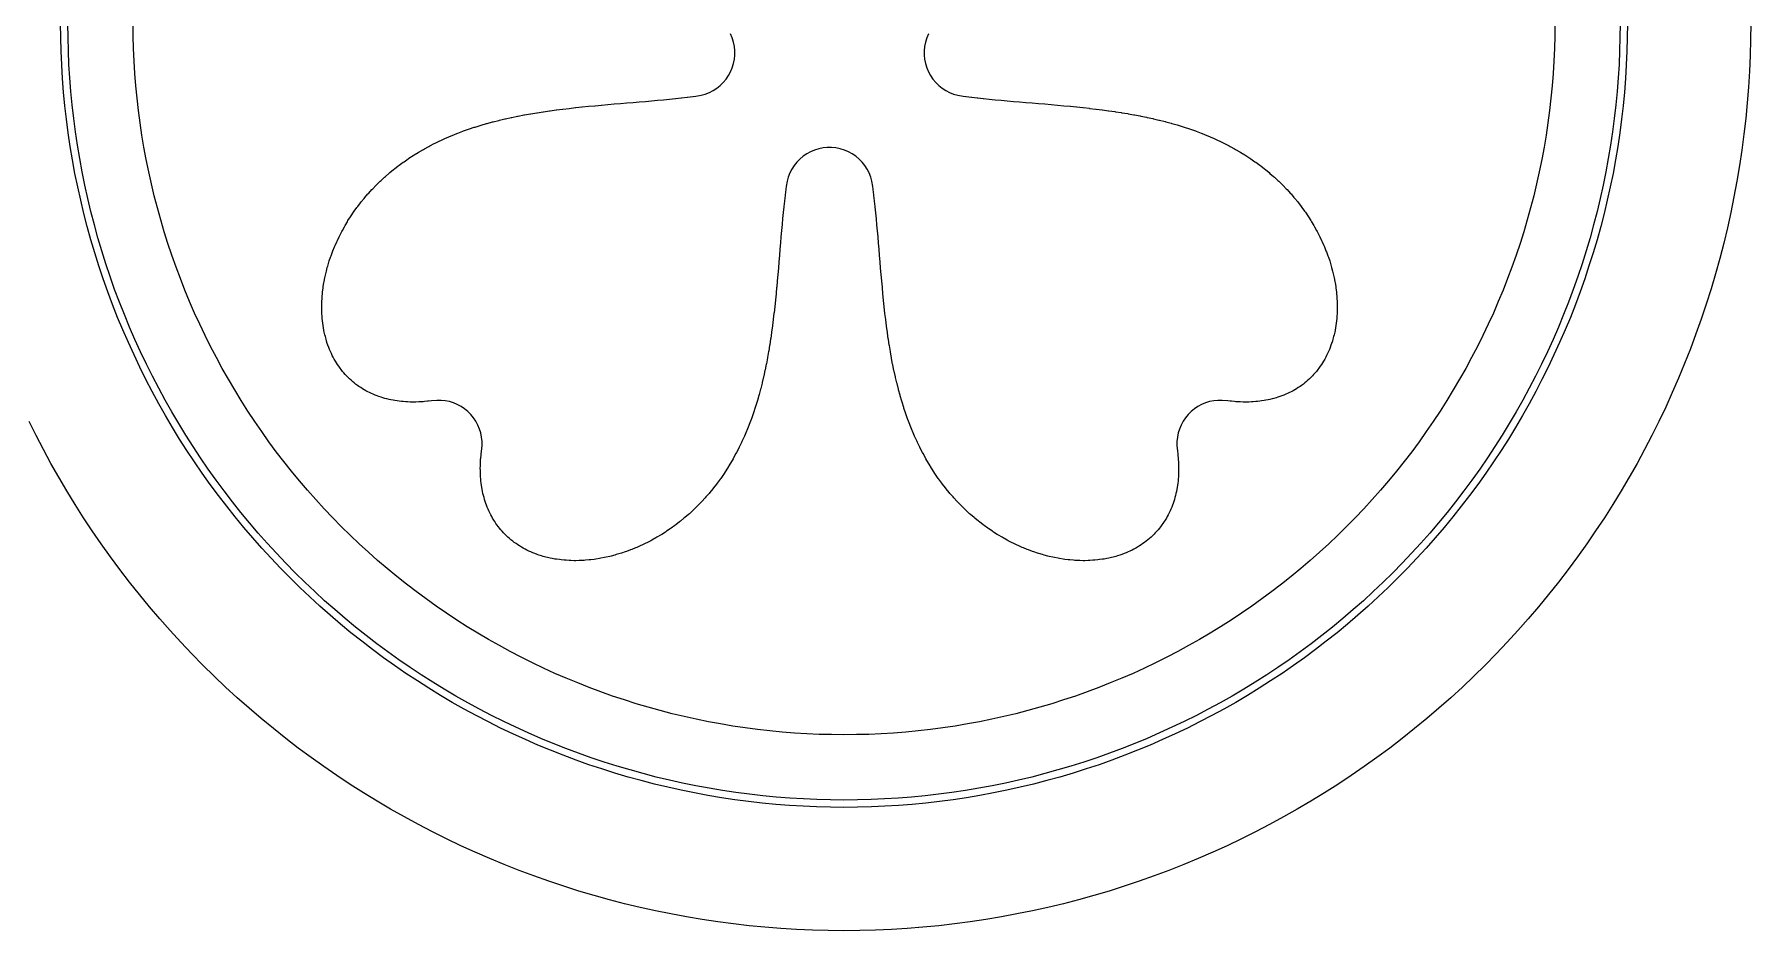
# Model space of a CAD drawing. Header units: metres. Extents: x 10 to 1210, y 10 to 2773.
# Drawn here: x 915.4 to 1152, y 496 to 619.6 of the extents above; entities that cross this region are included whole.
import ezdxf

# ---------------------------------------------------------------- set-up
doc = ezdxf.new("R2010")
doc.units = ezdxf.units.M
for name, color, linetype in [('ACIKLIK', 5, 'Continuous'), ('CAM_SABLON', 4, 'Continuous'), ('DIS_KENAR_V91_Z3', 1, 'Continuous'), ('LAMBA_T4_Z4', 3, 'Continuous')]:
    doc.layers.add(name, color=color, linetype=linetype)

msp = doc.modelspace()

# ---------------------------------------------------------------- linework, layer by layer
at = {"layer": 'ACIKLIK'}
msp.add_lwpolyline([(1125, 621), (1124.98, 619.29), (1124.94, 617.58), (1124.86, 615.87), (1124.76, 614.16), (1124.63, 612.46), (1124.46, 610.76), (1124.27, 609.06), (1124.05, 607.36), (1123.79, 605.67), (1123.51, 603.98), (1123.2, 602.3), (1122.86, 600.62), (1122.49, 598.96), (1122.09, 597.29), (1121.66, 595.64), (1121.2, 593.99), (1120.72, 592.35), (1120.2, 590.72), (1119.66, 589.09), (1119.09, 587.48), (1118.49, 585.88), (1117.86, 584.29), (1117.21, 582.71), (1116.53, 581.14), (1115.82, 579.58), (1115.08, 578.04), (1114.32, 576.51), (1113.53, 574.99), (1112.71, 573.49), (1111.87, 572), (1111, 570.53), (1110.11, 569.07), (1109.19, 567.63), (1108.24, 566.2), (1107.28, 564.79), (1106.28, 563.4), (1105.27, 562.02), (1104.22, 560.67), (1103.16, 559.33), (1102.07, 558.01), (1100.96, 556.71), (1099.83, 555.43), (1098.67, 554.16), (1097.49, 552.92), (1096.3, 551.7), (1095.08, 550.51), (1093.84, 549.33), (1092.57, 548.17), (1091.29, 547.04), (1089.99, 545.93), (1088.67, 544.84), (1087.33, 543.78), (1085.98, 542.73), (1084.6, 541.72), (1083.21, 540.72), (1081.8, 539.76), (1080.37, 538.81), (1078.93, 537.89), (1077.47, 537), (1076, 536.13), (1074.51, 535.29), (1073.01, 534.47), (1071.49, 533.68), (1069.96, 532.92), (1068.42, 532.18), (1066.86, 531.47), (1065.29, 530.79), (1063.71, 530.14), (1062.12, 529.51), (1060.52, 528.91), (1058.91, 528.34), (1057.28, 527.8), (1055.65, 527.28), (1054.01, 526.8), (1052.36, 526.34), (1050.71, 525.91), (1049.04, 525.51), (1047.38, 525.14), (1045.7, 524.8), (1044.02, 524.49), (1042.33, 524.21), (1040.64, 523.95), (1038.94, 523.73), (1037.24, 523.54), (1035.54, 523.37), (1033.84, 523.24), (1032.13, 523.14), (1030.42, 523.06), (1028.71, 523.02), (1027, 523), (1025.29, 523.02), (1023.58, 523.06), (1021.87, 523.14), (1020.16, 523.24), (1018.46, 523.37), (1016.76, 523.54), (1015.06, 523.73), (1013.36, 523.95), (1011.67, 524.21), (1009.98, 524.49), (1008.3, 524.8), (1006.62, 525.14), (1004.96, 525.51), (1003.29, 525.91), (1001.64, 526.34), (999.99, 526.8), (998.35, 527.28), (996.72, 527.8), (995.09, 528.34), (993.48, 528.91), (991.88, 529.51), (990.29, 530.14), (988.71, 530.79), (987.14, 531.47), (985.58, 532.18), (984.04, 532.92), (982.51, 533.68), (980.99, 534.47), (979.49, 535.29), (978, 536.13), (976.53, 537), (975.07, 537.89), (973.63, 538.81), (972.2, 539.76), (970.79, 540.72), (969.4, 541.72), (968.02, 542.73), (966.67, 543.78), (965.33, 544.84), (964.01, 545.93), (962.71, 547.04), (961.43, 548.17), (960.16, 549.33), (958.92, 550.51), (957.7, 551.7), (956.51, 552.92), (955.33, 554.16), (954.17, 555.43), (953.04, 556.71), (951.93, 558.01), (950.84, 559.33), (949.78, 560.67), (948.73, 562.02), (947.72, 563.4), (946.72, 564.79), (945.76, 566.2), (944.81, 567.63), (943.89, 569.07), (943, 570.53), (942.13, 572), (941.29, 573.49), (940.47, 574.99), (939.68, 576.51), (938.92, 578.04), (938.18, 579.58), (937.47, 581.14), (936.79, 582.71), (936.14, 584.29), (935.51, 585.88), (934.91, 587.48), (934.34, 589.09), (933.8, 590.72), (933.28, 592.35), (932.8, 593.99), (932.34, 595.64), (931.91, 597.29), (931.51, 598.96), (931.14, 600.62), (930.8, 602.3), (930.49, 603.98), (930.21, 605.67), (929.95, 607.36), (929.73, 609.06), (929.54, 610.76), (929.37, 612.46), (929.24, 614.16), (929.14, 615.87), (929.06, 617.58), (929.02, 619.29), (929, 621)], dxfattribs=at)
at = {"layer": 'CAM_SABLON'}
msp.add_lwpolyline([(1134, 621), (1133.98, 619.13), (1133.93, 617.27), (1133.85, 615.4), (1133.74, 613.54), (1133.59, 611.67), (1133.41, 609.82), (1133.2, 607.96), (1132.96, 606.11), (1132.68, 604.26), (1132.37, 602.42), (1132.03, 600.58), (1131.66, 598.75), (1131.26, 596.93), (1130.82, 595.11), (1130.35, 593.31), (1129.85, 591.51), (1129.32, 589.72), (1128.76, 587.94), (1128.17, 586.16), (1127.55, 584.4), (1126.89, 582.65), (1126.21, 580.92), (1125.49, 579.19), (1124.75, 577.48), (1123.97, 575.78), (1123.17, 574.09), (1122.34, 572.42), (1121.47, 570.77), (1120.58, 569.13), (1119.66, 567.5), (1118.72, 565.89), (1117.74, 564.3), (1116.74, 562.72), (1115.71, 561.17), (1114.65, 559.63), (1113.56, 558.11), (1112.45, 556.61), (1111.32, 555.12), (1110.15, 553.66), (1108.97, 552.22), (1107.75, 550.8), (1106.52, 549.4), (1105.25, 548.03), (1103.97, 546.67), (1102.66, 545.34), (1101.33, 544.03), (1099.97, 542.75), (1098.6, 541.48), (1097.2, 540.25), (1095.78, 539.03), (1094.34, 537.85), (1092.88, 536.68), (1091.39, 535.55), (1089.89, 534.44), (1088.37, 533.35), (1086.83, 532.29), (1085.28, 531.26), (1083.7, 530.26), (1082.11, 529.28), (1080.5, 528.34), (1078.87, 527.42), (1077.23, 526.53), (1075.58, 525.66), (1073.91, 524.83), (1072.22, 524.03), (1070.52, 523.25), (1068.81, 522.51), (1067.08, 521.79), (1065.35, 521.11), (1063.6, 520.45), (1061.84, 519.83), (1060.06, 519.24), (1058.28, 518.68), (1056.49, 518.15), (1054.69, 517.65), (1052.89, 517.18), (1051.07, 516.74), (1049.25, 516.34), (1047.42, 515.97), (1045.58, 515.63), (1043.74, 515.32), (1041.89, 515.04), (1040.04, 514.8), (1038.18, 514.59), (1036.33, 514.41), (1034.46, 514.26), (1032.6, 514.15), (1030.73, 514.07), (1028.87, 514.02), (1027, 514), (1025.13, 514.02), (1023.27, 514.07), (1021.4, 514.15), (1019.54, 514.26), (1017.67, 514.41), (1015.82, 514.59), (1013.96, 514.8), (1012.11, 515.04), (1010.26, 515.32), (1008.42, 515.63), (1006.58, 515.97), (1004.75, 516.34), (1002.93, 516.74), (1001.11, 517.18), (999.31, 517.65), (997.51, 518.15), (995.72, 518.68), (993.94, 519.24), (992.16, 519.83), (990.4, 520.45), (988.65, 521.11), (986.92, 521.79), (985.19, 522.51), (983.48, 523.25), (981.78, 524.03), (980.09, 524.83), (978.42, 525.66), (976.77, 526.53), (975.13, 527.42), (973.5, 528.34), (971.89, 529.28), (970.3, 530.26), (968.72, 531.26), (967.17, 532.29), (965.63, 533.35), (964.11, 534.44), (962.61, 535.55), (961.12, 536.68), (959.66, 537.85), (958.22, 539.03), (956.8, 540.25), (955.4, 541.48), (954.03, 542.75), (952.67, 544.03), (951.34, 545.34), (950.03, 546.67), (948.75, 548.03), (947.48, 549.4), (946.25, 550.8), (945.03, 552.22), (943.85, 553.66), (942.68, 555.12), (941.55, 556.61), (940.44, 558.11), (939.35, 559.63), (938.29, 561.17), (937.26, 562.72), (936.26, 564.3), (935.28, 565.89), (934.34, 567.5), (933.42, 569.13), (932.53, 570.77), (931.66, 572.42), (930.83, 574.09), (930.03, 575.78), (929.25, 577.48), (928.51, 579.19), (927.79, 580.92), (927.11, 582.65), (926.45, 584.4), (925.83, 586.16), (925.24, 587.94), (924.68, 589.72), (924.15, 591.51), (923.65, 593.31), (923.18, 595.11), (922.74, 596.93), (922.34, 598.75), (921.97, 600.58), (921.63, 602.42), (921.32, 604.26), (921.04, 606.11), (920.8, 607.96), (920.59, 609.82), (920.41, 611.67), (920.26, 613.54), (920.15, 615.4), (920.07, 617.27), (920.02, 619.13), (920, 621)], dxfattribs=at)
at = {"layer": 'DIS_KENAR_V91_Z3'}
for points in [[(1152, 621), (1151.98, 618.82), (1151.92, 616.64), (1151.83, 614.46), (1151.7, 612.28), (1151.52, 610.11), (1151.32, 607.93), (1151.07, 605.77), (1150.78, 603.6), (1150.46, 601.45), (1150.1, 599.29), (1149.7, 597.15), (1149.27, 595.01), (1148.8, 592.88), (1148.29, 590.76), (1147.74, 588.65), (1147.16, 586.55), (1146.54, 584.45), (1145.88, 582.37), (1145.19, 580.3), (1144.46, 578.25), (1143.7, 576.2), (1142.9, 574.17), (1142.06, 572.16), (1141.19, 570.16), (1140.29, 568.17), (1139.35, 566.2), (1138.38, 564.25), (1137.37, 562.32), (1136.33, 560.4), (1135.25, 558.5), (1134.15, 556.62), (1133.01, 554.76), (1131.83, 552.92), (1130.63, 551.1), (1129.39, 549.3), (1128.13, 547.53), (1126.83, 545.77), (1125.5, 544.04), (1124.14, 542.33), (1122.76, 540.65), (1121.34, 538.99), (1119.89, 537.36), (1118.42, 535.75), (1116.92, 534.17), (1115.39, 532.61), (1113.83, 531.08), (1112.25, 529.58), (1110.64, 528.11), (1109.01, 526.66), (1107.35, 525.24), (1105.67, 523.86), (1103.96, 522.5), (1102.23, 521.17), (1100.47, 519.87), (1098.7, 518.61), (1096.9, 517.37), (1095.08, 516.17), (1093.24, 514.99), (1091.38, 513.85), (1089.5, 512.75), (1087.6, 511.67), (1085.68, 510.63), (1083.75, 509.62), (1081.8, 508.65), (1079.83, 507.71), (1077.84, 506.81), (1075.84, 505.94), (1073.83, 505.1), (1071.8, 504.3), (1069.75, 503.54), (1067.7, 502.81), (1065.63, 502.12), (1063.55, 501.46), (1061.45, 500.84), (1059.35, 500.26), (1057.24, 499.71), (1055.12, 499.2), (1052.99, 498.73), (1050.85, 498.3), (1048.71, 497.9), (1046.55, 497.54), (1044.4, 497.22), (1042.23, 496.93), (1040.07, 496.68), (1037.89, 496.48), (1035.72, 496.3), (1033.54, 496.17), (1031.36, 496.08), (1029.18, 496.02), (1027, 496), (1024.82, 496.02), (1022.64, 496.08), (1020.46, 496.17), (1018.28, 496.3), (1016.11, 496.48), (1013.93, 496.68), (1011.77, 496.93), (1009.6, 497.22), (1007.45, 497.54), (1005.29, 497.9), (1003.15, 498.3), (1001.01, 498.73), (998.88, 499.2), (996.76, 499.71), (994.65, 500.26), (992.55, 500.84), (990.45, 501.46), (988.37, 502.12), (986.3, 502.81), (984.25, 503.54), (982.2, 504.3), (980.17, 505.1), (978.16, 505.94), (976.16, 506.81), (974.17, 507.71), (972.2, 508.65), (970.25, 509.62), (968.32, 510.63), (966.4, 511.67), (964.5, 512.75), (962.62, 513.85), (960.76, 514.99), (958.92, 516.17), (957.1, 517.37), (955.3, 518.61), (953.53, 519.87), (951.77, 521.17), (950.04, 522.5), (948.33, 523.86), (946.65, 525.24), (944.99, 526.66), (943.36, 528.11), (941.75, 529.58), (940.17, 531.08), (938.61, 532.61), (937.08, 534.17), (935.58, 535.75), (934.11, 537.36), (932.66, 538.99), (931.24, 540.65), (929.86, 542.33), (928.5, 544.04), (927.17, 545.77), (925.87, 547.53), (924.61, 549.3), (923.37, 551.1), (922.17, 552.92), (920.99, 554.76), (919.85, 556.62), (918.75, 558.5), (917.67, 560.4), (916.63, 562.32), (915.62, 564.25), (914.65, 566.2)], [(1038.64, 619.6), (1038.41, 619.05), (1038.23, 618.48), (1038.11, 617.89), (1038.05, 617.3), (1038.05, 616.7), (1038.11, 616.11), (1038.23, 615.52), (1038.41, 614.95), (1038.64, 614.4), (1038.92, 613.88), (1039.26, 613.39), (1039.64, 612.93), (1040.07, 612.51), (1040.53, 612.14), (1041.03, 611.82), (1041.56, 611.54), (1042.12, 611.32), (1042.69, 611.16), (1043.43, 611.03), (1043.79, 610.98), (1043.85, 610.98), (1044.58, 610.89), (1044.64, 610.88), (1045.38, 610.8), (1045.43, 610.79), (1046.19, 610.71), (1046.23, 610.7), (1047, 610.62), (1047.83, 610.54), (1048.66, 610.46), (1049.5, 610.39), (1050.35, 610.31), (1051.21, 610.24), (1052.07, 610.17), (1052.94, 610.09), (1053.81, 610.02), (1054.68, 609.95), (1054.68, 609.95), (1055.55, 609.87), (1055.56, 609.87), (1056.42, 609.8), (1056.44, 609.79), (1057.3, 609.72), (1057.32, 609.71), (1058.18, 609.63), (1058.21, 609.63), (1059.06, 609.55), (1059.1, 609.54), (1059.95, 609.45), (1059.98, 609.45), (1060.83, 609.36), (1060.87, 609.35), (1061.71, 609.25), (1061.76, 609.25), (1062.6, 609.14), (1062.65, 609.14), (1063.48, 609.02), (1063.53, 609.02), (1064.36, 608.9), (1064.42, 608.89), (1065.23, 608.76), (1065.3, 608.75), (1066.11, 608.62), (1066.18, 608.61), (1066.98, 608.47), (1067.05, 608.45), (1067.85, 608.3), (1067.93, 608.29), (1068.71, 608.13), (1068.79, 608.11), (1069.57, 607.94), (1069.66, 607.92), (1070.42, 607.74), (1070.51, 607.72), (1071.27, 607.53), (1071.36, 607.5), (1072.11, 607.3), (1072.21, 607.27), (1072.94, 607.06), (1073.05, 607.03), (1073.77, 606.8), (1073.88, 606.77), (1074.63, 606.52), (1074.75, 606.48), (1075.45, 606.23), (1075.56, 606.19), (1076.25, 605.93), (1076.37, 605.88), (1077.04, 605.61), (1077.16, 605.56), (1077.82, 605.28), (1077.95, 605.22), (1078.59, 604.93), (1078.72, 604.87), (1079.35, 604.56), (1079.48, 604.49), (1080.1, 604.17), (1080.23, 604.1), (1080.84, 603.77), (1080.97, 603.7), (1081.56, 603.36), (1081.69, 603.28), (1082.27, 602.92), (1082.4, 602.84), (1082.97, 602.47), (1083.1, 602.38), (1083.65, 602), (1083.78, 601.91), (1084.31, 601.52), (1084.45, 601.42), (1084.97, 601.01), (1085.1, 600.91), (1085.6, 600.5), (1085.73, 600.39), (1086.22, 599.96), (1086.35, 599.85), (1086.82, 599.41), (1086.94, 599.3), (1087.4, 598.85), (1087.53, 598.73), (1087.97, 598.27), (1088.09, 598.15), (1088.52, 597.68), (1088.63, 597.55), (1089.04, 597.07), (1089.16, 596.94), (1089.55, 596.46), (1089.66, 596.32), (1090.04, 595.82), (1090.14, 595.68), (1090.51, 595.18), (1090.61, 595.04), (1090.95, 594.53), (1091.05, 594.38), (1091.38, 593.87), (1091.47, 593.71), (1091.78, 593.2), (1091.87, 593.04), (1092.16, 592.52), (1092.25, 592.36), (1092.52, 591.83), (1092.6, 591.66), (1092.85, 591.13), (1092.93, 590.97), (1093.17, 590.44), (1093.24, 590.27), (1093.45, 589.73), (1093.52, 589.56), (1093.72, 589.03), (1093.78, 588.85), (1093.96, 588.32), (1094.02, 588.13), (1094.17, 587.61), (1094.23, 587.42), (1094.36, 586.9), (1094.41, 586.71), (1094.53, 586.19), (1094.57, 585.99), (1094.67, 585.48), (1094.71, 585.28), (1094.79, 584.78), (1094.82, 584.57), (1094.88, 584.08), (1094.9, 583.87), (1094.94, 583.38), (1094.96, 583.17), (1094.98, 582.69), (1094.99, 582.47), (1095, 582.01), (1095, 581.79), (1094.99, 581.34), (1094.98, 581.11), (1094.95, 580.68), (1094.93, 580.44), (1094.89, 580.02), (1094.86, 579.78), (1094.81, 579.38), (1094.77, 579.14), (1094.7, 578.75), (1094.65, 578.51), (1094.57, 578.14), (1094.5, 577.89), (1094.41, 577.54), (1094.33, 577.28), (1094.23, 576.95), (1094.14, 576.69), (1094.02, 576.38), (1093.92, 576.12), (1093.79, 575.83), (1093.67, 575.57), (1093.54, 575.29), (1093.41, 575.03), (1093.27, 574.77), (1093.12, 574.52), (1092.97, 574.27), (1092.81, 574.02), (1092.65, 573.79), (1092.48, 573.55), (1092.32, 573.33), (1092.13, 573.09), (1091.96, 572.89), (1091.75, 572.66), (1091.58, 572.47), (1091.36, 572.25), (1091.18, 572.08), (1090.95, 571.87), (1090.76, 571.7), (1090.52, 571.5), (1090.33, 571.35), (1090.08, 571.16), (1089.87, 571.02), (1089.62, 570.85), (1089.4, 570.71), (1089.15, 570.56), (1088.92, 570.43), (1088.66, 570.29), (1088.42, 570.17), (1088.15, 570.04), (1087.9, 569.93), (1087.64, 569.82), (1087.37, 569.72), (1087.11, 569.63), (1086.83, 569.53), (1086.58, 569.45), (1086.28, 569.37), (1086.03, 569.3), (1085.72, 569.23), (1085.48, 569.17), (1085.16, 569.11), (1084.91, 569.07), (1084.58, 569.02), (1084.34, 568.99), (1084, 568.95), (1083.77, 568.92), (1083.41, 568.9), (1083.19, 568.89), (1082.82, 568.87), (1082.61, 568.87), (1082.22, 568.86), (1082.02, 568.87), (1081.63, 568.88), (1081.43, 568.89), (1081.03, 568.91), (1080.85, 568.93), (1080.44, 568.97), (1080.26, 568.99), (1079.94, 569.03), (1079.13, 569.1), (1078.55, 569.1), (1077.97, 569.04), (1077.4, 568.92), (1076.85, 568.75), (1076.31, 568.52), (1075.79, 568.25), (1075.31, 567.92), (1074.86, 567.55), (1074.45, 567.14), (1074.08, 566.69), (1073.75, 566.21), (1073.48, 565.69), (1073.25, 565.15), (1073.08, 564.6), (1072.96, 564.03), (1072.9, 563.45), (1072.9, 562.86), (1072.97, 562.11), (1073.01, 561.74), (1073.03, 561.56), (1073.07, 561.15), (1073.09, 560.97), (1073.11, 560.57), (1073.12, 560.37), (1073.13, 559.98), (1073.14, 559.78), (1073.13, 559.39), (1073.13, 559.18), (1073.11, 558.81), (1073.1, 558.59), (1073.08, 558.23), (1073.05, 558), (1073.01, 557.66), (1072.98, 557.42), (1072.93, 557.09), (1072.89, 556.84), (1072.83, 556.52), (1072.77, 556.28), (1072.7, 555.97), (1072.63, 555.72), (1072.55, 555.42), (1072.47, 555.17), (1072.37, 554.89), (1072.28, 554.63), (1072.18, 554.36), (1072.07, 554.1), (1071.96, 553.85), (1071.83, 553.58), (1071.71, 553.34), (1071.57, 553.08), (1071.44, 552.85), (1071.29, 552.6), (1071.15, 552.38), (1070.98, 552.13), (1070.84, 551.92), (1070.65, 551.67), (1070.5, 551.48), (1070.3, 551.24), (1070.13, 551.05), (1069.92, 550.82), (1069.75, 550.64), (1069.53, 550.42), (1069.34, 550.25), (1069.11, 550.04), (1068.91, 549.87), (1068.67, 549.68), (1068.45, 549.52), (1068.21, 549.35), (1067.98, 549.19), (1067.73, 549.03), (1067.48, 548.88), (1067.23, 548.73), (1066.97, 548.59), (1066.71, 548.46), (1066.43, 548.33), (1066.17, 548.21), (1065.88, 548.08), (1065.62, 547.98), (1065.31, 547.86), (1065.05, 547.77), (1064.72, 547.67), (1064.46, 547.59), (1064.11, 547.5), (1063.86, 547.43), (1063.49, 547.35), (1063.25, 547.3), (1062.86, 547.23), (1062.62, 547.19), (1062.22, 547.14), (1061.98, 547.11), (1061.56, 547.07), (1061.32, 547.05), (1060.89, 547.02), (1060.66, 547.01), (1060.21, 547), (1059.99, 547), (1059.53, 547.01), (1059.31, 547.02), (1058.83, 547.04), (1058.62, 547.06), (1058.13, 547.1), (1057.92, 547.12), (1057.43, 547.18), (1057.22, 547.21), (1056.72, 547.29), (1056.52, 547.33), (1056.01, 547.43), (1055.81, 547.47), (1055.29, 547.59), (1055.1, 547.64), (1054.58, 547.77), (1054.39, 547.83), (1053.87, 547.98), (1053.68, 548.04), (1053.15, 548.22), (1052.97, 548.28), (1052.44, 548.48), (1052.27, 548.55), (1051.73, 548.76), (1051.56, 548.83), (1051.03, 549.07), (1050.87, 549.15), (1050.34, 549.4), (1050.17, 549.48), (1049.64, 549.75), (1049.48, 549.84), (1048.96, 550.13), (1048.8, 550.22), (1048.29, 550.53), (1048.13, 550.62), (1047.62, 550.95), (1047.47, 551.05), (1046.96, 551.39), (1046.82, 551.49), (1046.32, 551.86), (1046.18, 551.96), (1045.68, 552.34), (1045.54, 552.45), (1045.06, 552.84), (1044.93, 552.96), (1044.45, 553.37), (1044.32, 553.48), (1043.85, 553.91), (1043.73, 554.03), (1043.27, 554.47), (1043.15, 554.6), (1042.7, 555.06), (1042.59, 555.18), (1042.15, 555.65), (1042.04, 555.78), (1041.61, 556.27), (1041.5, 556.4), (1041.09, 556.9), (1040.99, 557.03), (1040.58, 557.55), (1040.48, 557.69), (1040.09, 558.22), (1040, 558.35), (1039.62, 558.9), (1039.53, 559.03), (1039.16, 559.6), (1039.08, 559.73), (1038.72, 560.31), (1038.64, 560.44), (1038.3, 561.03), (1038.23, 561.16), (1037.9, 561.77), (1037.83, 561.9), (1037.51, 562.52), (1037.44, 562.65), (1037.13, 563.28), (1037.07, 563.41), (1036.78, 564.05), (1036.72, 564.18), (1036.44, 564.84), (1036.39, 564.96), (1036.12, 565.63), (1036.07, 565.75), (1035.81, 566.44), (1035.77, 566.55), (1035.52, 567.25), (1035.48, 567.36), (1035.26, 568.03), (1035.23, 568.13), (1035, 568.86), (1034.97, 568.97), (1034.76, 569.7), (1034.73, 569.8), (1034.52, 570.55), (1034.5, 570.65), (1034.31, 571.4), (1034.28, 571.5), (1034.1, 572.26), (1034.08, 572.35), (1033.91, 573.13), (1033.89, 573.21), (1033.73, 574), (1033.71, 574.08), (1033.56, 574.88), (1033.55, 574.95), (1033.4, 575.76), (1033.39, 575.83), (1033.26, 576.64), (1033.25, 576.71), (1033.12, 577.53), (1033.11, 577.59), (1032.99, 578.42), (1032.98, 578.47), (1032.87, 579.31), (1032.86, 579.36), (1032.76, 580.2), (1032.75, 580.24), (1032.65, 581.09), (1032.65, 581.13), (1032.55, 581.98), (1032.55, 582.02), (1032.46, 582.87), (1032.46, 582.91), (1032.37, 583.76), (1032.37, 583.79), (1032.29, 584.65), (1032.29, 584.68), (1032.21, 585.54), (1032.21, 585.56), (1032.13, 586.43), (1032.13, 586.44), (1032.05, 587.31), (1032.05, 587.32), (1031.98, 588.18), (1031.91, 589.06), (1031.83, 589.92), (1031.76, 590.77), (1031.69, 591.62), (1031.62, 592.46), (1031.54, 593.3), (1031.46, 594.13), (1031.38, 594.95), (1031.3, 595.77), (1031.29, 595.81), (1031.21, 596.57), (1031.2, 596.62), (1031.12, 597.36), (1031.11, 597.42), (1031.02, 598.15), (1031.02, 598.21), (1030.97, 598.57), (1030.84, 599.31), (1030.68, 599.88), (1030.46, 600.44), (1030.18, 600.97), (1029.86, 601.47), (1029.49, 601.93), (1029.07, 602.36), (1028.61, 602.74), (1028.12, 603.08), (1027.6, 603.36), (1027.05, 603.59), (1026.48, 603.77), (1025.89, 603.89), (1025.3, 603.95), (1024.7, 603.95), (1024.11, 603.89), (1023.52, 603.77), (1022.95, 603.59), (1022.4, 603.36), (1021.88, 603.08), (1021.39, 602.74), (1020.93, 602.36), (1020.51, 601.93), (1020.14, 601.47), (1019.82, 600.97), (1019.54, 600.44), (1019.32, 599.88), (1019.16, 599.31), (1019.03, 598.57), (1018.98, 598.21), (1018.98, 598.15), (1018.89, 597.42), (1018.88, 597.36), (1018.8, 596.62), (1018.79, 596.57), (1018.71, 595.81), (1018.7, 595.77), (1018.62, 595), (1018.54, 594.17), (1018.46, 593.34), (1018.39, 592.5), (1018.31, 591.65), (1018.24, 590.79), (1018.17, 589.93), (1018.09, 589.06), (1018.02, 588.19), (1017.95, 587.32), (1017.95, 587.32), (1017.87, 586.45), (1017.87, 586.44), (1017.8, 585.58), (1017.79, 585.56), (1017.72, 584.7), (1017.71, 584.68), (1017.63, 583.82), (1017.63, 583.79), (1017.55, 582.94), (1017.54, 582.9), (1017.45, 582.05), (1017.45, 582.02), (1017.36, 581.17), (1017.35, 581.13), (1017.25, 580.29), (1017.25, 580.24), (1017.14, 579.4), (1017.14, 579.35), (1017.02, 578.52), (1017.02, 578.47), (1016.9, 577.64), (1016.89, 577.58), (1016.76, 576.77), (1016.75, 576.7), (1016.62, 575.89), (1016.61, 575.82), (1016.47, 575.02), (1016.45, 574.95), (1016.3, 574.15), (1016.29, 574.07), (1016.13, 573.29), (1016.11, 573.21), (1015.94, 572.43), (1015.92, 572.34), (1015.74, 571.58), (1015.72, 571.49), (1015.53, 570.73), (1015.5, 570.64), (1015.3, 569.89), (1015.27, 569.79), (1015.06, 569.06), (1015.03, 568.95), (1014.8, 568.23), (1014.77, 568.12), (1014.52, 567.37), (1014.48, 567.25), (1014.23, 566.55), (1014.19, 566.44), (1013.93, 565.75), (1013.88, 565.63), (1013.61, 564.96), (1013.56, 564.84), (1013.28, 564.18), (1013.22, 564.05), (1012.93, 563.41), (1012.87, 563.28), (1012.56, 562.65), (1012.49, 562.52), (1012.17, 561.9), (1012.1, 561.77), (1011.77, 561.16), (1011.7, 561.03), (1011.36, 560.44), (1011.28, 560.31), (1010.92, 559.73), (1010.84, 559.6), (1010.47, 559.03), (1010.38, 558.9), (1010, 558.35), (1009.91, 558.22), (1009.52, 557.69), (1009.42, 557.55), (1009.01, 557.03), (1008.91, 556.9), (1008.5, 556.4), (1008.39, 556.27), (1007.96, 555.78), (1007.85, 555.65), (1007.41, 555.18), (1007.3, 555.06), (1006.85, 554.6), (1006.73, 554.47), (1006.27, 554.03), (1006.15, 553.91), (1005.68, 553.48), (1005.55, 553.37), (1005.07, 552.96), (1004.94, 552.84), (1004.46, 552.45), (1004.32, 552.34), (1003.82, 551.96), (1003.68, 551.86), (1003.18, 551.49), (1003.04, 551.39), (1002.53, 551.05), (1002.38, 550.95), (1001.87, 550.62), (1001.71, 550.53), (1001.2, 550.22), (1001.04, 550.13), (1000.52, 549.84), (1000.36, 549.75), (999.83, 549.48), (999.66, 549.4), (999.13, 549.15), (998.97, 549.07), (998.44, 548.83), (998.27, 548.76), (997.73, 548.55), (997.56, 548.48), (997.03, 548.28), (996.85, 548.22), (996.32, 548.04), (996.13, 547.98), (995.61, 547.83), (995.42, 547.77), (994.9, 547.64), (994.71, 547.59), (994.19, 547.47), (993.99, 547.43), (993.48, 547.33), (993.28, 547.29), (992.78, 547.21), (992.57, 547.18), (992.08, 547.12), (991.87, 547.1), (991.38, 547.06), (991.17, 547.04), (990.69, 547.02), (990.47, 547.01), (990.01, 547), (989.79, 547), (989.34, 547.01), (989.11, 547.02), (988.68, 547.05), (988.44, 547.07), (988.02, 547.11), (987.78, 547.14), (987.38, 547.19), (987.14, 547.23), (986.75, 547.3), (986.51, 547.35), (986.14, 547.43), (985.89, 547.5), (985.54, 547.59), (985.28, 547.67), (984.95, 547.77), (984.69, 547.86), (984.38, 547.98), (984.12, 548.08), (983.83, 548.21), (983.57, 548.33), (983.29, 548.46), (983.03, 548.59), (982.77, 548.73), (982.52, 548.88), (982.27, 549.03), (982.02, 549.19), (981.79, 549.35), (981.55, 549.52), (981.33, 549.68), (981.09, 549.87), (980.89, 550.04), (980.66, 550.25), (980.47, 550.42), (980.25, 550.64), (980.08, 550.82), (979.87, 551.05), (979.7, 551.24), (979.5, 551.48), (979.35, 551.67), (979.16, 551.92), (979.02, 552.13), (978.85, 552.38), (978.71, 552.6), (978.56, 552.85), (978.43, 553.08), (978.29, 553.34), (978.17, 553.58), (978.04, 553.85), (977.93, 554.1), (977.82, 554.36), (977.72, 554.63), (977.63, 554.89), (977.53, 555.17), (977.45, 555.42), (977.37, 555.72), (977.3, 555.97), (977.23, 556.28), (977.17, 556.52), (977.11, 556.84), (977.07, 557.09), (977.02, 557.42), (976.99, 557.66), (976.95, 558), (976.92, 558.23), (976.9, 558.59), (976.89, 558.81), (976.87, 559.18), (976.87, 559.39), (976.86, 559.78), (976.87, 559.98), (976.88, 560.37), (976.89, 560.57), (976.91, 560.97), (976.93, 561.15), (976.97, 561.56), (976.99, 561.74), (977.03, 562.06), (977.1, 562.87), (977.1, 563.45), (977.04, 564.03), (976.92, 564.6), (976.75, 565.15), (976.52, 565.69), (976.25, 566.21), (975.92, 566.69), (975.55, 567.14), (975.14, 567.55), (974.69, 567.92), (974.21, 568.25), (973.69, 568.52), (973.15, 568.75), (972.6, 568.92), (972.03, 569.04), (971.45, 569.1), (970.86, 569.1), (970.11, 569.03), (970.11, 569.03), (969.74, 568.99), (969.56, 568.97), (969.15, 568.93), (968.97, 568.91), (968.57, 568.89), (968.37, 568.88), (967.98, 568.87), (967.78, 568.86), (967.39, 568.87), (967.18, 568.87), (966.81, 568.89), (966.59, 568.9), (966.23, 568.92), (966, 568.95), (965.66, 568.99), (965.42, 569.02), (965.09, 569.07), (964.84, 569.11), (964.52, 569.17), (964.28, 569.23), (963.97, 569.3), (963.72, 569.37), (963.42, 569.45), (963.17, 569.53), (962.89, 569.63), (962.63, 569.72), (962.36, 569.82), (962.1, 569.93), (961.85, 570.04), (961.58, 570.17), (961.34, 570.29), (961.08, 570.43), (960.85, 570.56), (960.6, 570.71), (960.38, 570.85), (960.13, 571.02), (959.92, 571.16), (959.67, 571.35), (959.48, 571.5), (959.24, 571.7), (959.05, 571.87), (958.82, 572.08), (958.64, 572.25), (958.42, 572.47), (958.25, 572.66), (958.04, 572.89), (957.87, 573.09), (957.68, 573.33), (957.52, 573.55), (957.35, 573.79), (957.19, 574.02), (957.03, 574.27), (956.88, 574.52), (956.73, 574.77), (956.59, 575.03), (956.46, 575.29), (956.33, 575.57), (956.21, 575.83), (956.08, 576.12), (955.98, 576.38), (955.86, 576.69), (955.77, 576.95), (955.67, 577.28), (955.59, 577.54), (955.5, 577.89), (955.43, 578.14), (955.35, 578.51), (955.3, 578.75), (955.23, 579.14), (955.19, 579.38), (955.14, 579.78), (955.11, 580.02), (955.07, 580.44), (955.05, 580.68), (955.02, 581.11), (955.01, 581.34), (955, 581.79), (955, 582.01), (955.01, 582.47), (955.02, 582.69), (955.04, 583.17), (955.06, 583.38), (955.1, 583.87), (955.12, 584.08), (955.18, 584.57), (955.21, 584.78), (955.29, 585.28), (955.33, 585.48), (955.43, 585.99), (955.47, 586.19), (955.59, 586.71), (955.64, 586.9), (955.77, 587.42), (955.83, 587.61), (955.98, 588.13), (956.04, 588.32), (956.22, 588.85), (956.28, 589.03), (956.48, 589.56), (956.55, 589.73), (956.76, 590.27), (956.83, 590.44), (957.07, 590.97), (957.15, 591.13), (957.4, 591.66), (957.48, 591.83), (957.75, 592.36), (957.84, 592.52), (958.13, 593.04), (958.22, 593.2), (958.53, 593.71), (958.62, 593.87), (958.95, 594.38), (959.05, 594.53), (959.39, 595.04), (959.49, 595.18), (959.86, 595.68), (959.96, 595.82), (960.34, 596.32), (960.45, 596.46), (960.84, 596.94), (960.96, 597.07), (961.37, 597.55), (961.48, 597.68), (961.91, 598.15), (962.03, 598.27), (962.47, 598.73), (962.6, 598.85), (963.06, 599.3), (963.18, 599.41), (963.65, 599.85), (963.78, 599.96), (964.27, 600.39), (964.4, 600.5), (964.9, 600.91), (965.03, 601.01), (965.55, 601.42), (965.69, 601.52), (966.22, 601.91), (966.35, 602), (966.9, 602.38), (967.03, 602.47), (967.6, 602.84), (967.73, 602.92), (968.31, 603.28), (968.44, 603.36), (969.03, 603.7), (969.16, 603.77), (969.77, 604.1), (969.9, 604.17), (970.52, 604.49), (970.65, 604.56), (971.28, 604.87), (971.41, 604.93), (972.05, 605.22), (972.18, 605.28), (972.84, 605.56), (972.96, 605.61), (973.63, 605.88), (973.75, 605.93), (974.44, 606.19), (974.55, 606.23), (975.25, 606.48), (975.36, 606.52), (976.03, 606.74), (976.13, 606.77), (976.86, 607), (976.97, 607.03), (977.7, 607.24), (977.8, 607.27), (978.55, 607.48), (978.65, 607.5), (979.4, 607.69), (979.5, 607.72), (980.26, 607.9), (980.35, 607.92), (981.13, 608.09), (981.21, 608.11), (982, 608.27), (982.08, 608.29), (982.88, 608.44), (982.95, 608.45), (983.76, 608.6), (983.83, 608.61), (984.64, 608.74), (984.71, 608.75), (985.53, 608.88), (985.59, 608.89), (986.42, 609.01), (986.47, 609.02), (987.31, 609.13), (987.36, 609.14), (988.2, 609.24), (988.24, 609.25), (989.09, 609.35), (989.13, 609.35), (989.98, 609.45), (990.02, 609.45), (990.87, 609.54), (990.91, 609.54), (991.76, 609.63), (991.79, 609.63), (992.65, 609.71), (992.68, 609.71), (993.54, 609.79), (993.56, 609.79), (994.43, 609.87), (994.44, 609.87), (995.31, 609.95), (995.32, 609.95), (996.18, 610.02), (997.06, 610.09), (997.92, 610.17), (998.77, 610.24), (999.62, 610.31), (1000.46, 610.38), (1001.3, 610.46), (1002.13, 610.54), (1002.95, 610.62), (1003.77, 610.7), (1003.81, 610.71), (1004.57, 610.79), (1004.62, 610.8), (1005.36, 610.88), (1005.42, 610.89), (1006.15, 610.98), (1006.21, 610.98), (1006.57, 611.03), (1007.31, 611.16), (1007.88, 611.32), (1008.44, 611.54), (1008.97, 611.82), (1009.47, 612.14), (1009.93, 612.51), (1010.36, 612.93), (1010.74, 613.39), (1011.08, 613.88), (1011.36, 614.4), (1011.59, 614.95), (1011.77, 615.52), (1011.89, 616.11), (1011.95, 616.7), (1011.95, 617.3), (1011.89, 617.89), (1011.77, 618.48), (1011.59, 619.05), (1011.36, 619.6)]]:
    msp.add_lwpolyline(points, dxfattribs=at)
at = {"layer": 'LAMBA_T4_Z4'}
msp.add_lwpolyline([(1135, 621), (1134.98, 619.12), (1134.93, 617.23), (1134.85, 615.35), (1134.74, 613.47), (1134.59, 611.59), (1134.41, 609.71), (1134.19, 607.84), (1133.95, 605.97), (1133.67, 604.11), (1133.36, 602.25), (1133.02, 600.39), (1132.64, 598.55), (1132.23, 596.71), (1131.79, 594.87), (1131.32, 593.05), (1130.82, 591.23), (1130.28, 589.42), (1129.71, 587.63), (1129.12, 585.84), (1128.49, 584.06), (1127.83, 582.3), (1127.14, 580.54), (1126.41, 578.8), (1125.66, 577.07), (1124.88, 575.36), (1124.07, 573.66), (1123.23, 571.97), (1122.36, 570.3), (1121.46, 568.64), (1120.53, 567), (1119.57, 565.38), (1118.59, 563.77), (1117.58, 562.18), (1116.54, 560.61), (1115.47, 559.05), (1114.37, 557.52), (1113.25, 556), (1112.1, 554.51), (1110.93, 553.03), (1109.73, 551.58), (1108.51, 550.15), (1107.26, 548.73), (1105.99, 547.34), (1104.69, 545.98), (1103.37, 544.63), (1102.02, 543.31), (1100.66, 542.01), (1099.27, 540.74), (1097.85, 539.49), (1096.42, 538.27), (1094.97, 537.07), (1093.49, 535.9), (1092, 534.75), (1090.48, 533.63), (1088.95, 532.53), (1087.39, 531.46), (1085.82, 530.42), (1084.23, 529.41), (1082.62, 528.43), (1081, 527.47), (1079.36, 526.54), (1077.7, 525.64), (1076.03, 524.77), (1074.34, 523.93), (1072.64, 523.12), (1070.93, 522.34), (1069.2, 521.59), (1067.46, 520.86), (1065.7, 520.17), (1063.94, 519.51), (1062.16, 518.88), (1060.37, 518.29), (1058.58, 517.72), (1056.77, 517.18), (1054.95, 516.68), (1053.13, 516.21), (1051.29, 515.77), (1049.45, 515.36), (1047.61, 514.98), (1045.75, 514.64), (1043.89, 514.33), (1042.03, 514.05), (1040.16, 513.81), (1038.29, 513.59), (1036.41, 513.41), (1034.53, 513.26), (1032.65, 513.15), (1030.77, 513.07), (1028.88, 513.02), (1027, 513), (1025.12, 513.02), (1023.23, 513.07), (1021.35, 513.15), (1019.47, 513.26), (1017.59, 513.41), (1015.71, 513.59), (1013.84, 513.81), (1011.97, 514.05), (1010.11, 514.33), (1008.25, 514.64), (1006.39, 514.98), (1004.55, 515.36), (1002.71, 515.77), (1000.87, 516.21), (999.05, 516.68), (997.23, 517.18), (995.42, 517.72), (993.63, 518.29), (991.84, 518.88), (990.06, 519.51), (988.3, 520.17), (986.54, 520.86), (984.8, 521.59), (983.07, 522.34), (981.36, 523.12), (979.66, 523.93), (977.97, 524.77), (976.3, 525.64), (974.64, 526.54), (973, 527.47), (971.38, 528.43), (969.77, 529.41), (968.18, 530.42), (966.61, 531.46), (965.05, 532.53), (963.52, 533.63), (962, 534.75), (960.51, 535.9), (959.03, 537.07), (957.58, 538.27), (956.15, 539.49), (954.73, 540.74), (953.34, 542.01), (951.98, 543.31), (950.63, 544.63), (949.31, 545.98), (948.01, 547.34), (946.74, 548.73), (945.49, 550.15), (944.27, 551.58), (943.07, 553.03), (941.9, 554.51), (940.75, 556), (939.63, 557.52), (938.53, 559.05), (937.46, 560.61), (936.42, 562.18), (935.41, 563.77), (934.43, 565.38), (933.47, 567), (932.54, 568.64), (931.64, 570.3), (930.77, 571.97), (929.93, 573.66), (929.12, 575.36), (928.34, 577.07), (927.59, 578.8), (926.86, 580.54), (926.17, 582.3), (925.51, 584.06), (924.88, 585.84), (924.29, 587.63), (923.72, 589.42), (923.18, 591.23), (922.68, 593.05), (922.21, 594.87), (921.77, 596.71), (921.36, 598.55), (920.98, 600.39), (920.64, 602.25), (920.33, 604.11), (920.05, 605.97), (919.81, 607.84), (919.59, 609.71), (919.41, 611.59), (919.26, 613.47), (919.15, 615.35), (919.07, 617.23), (919.02, 619.12), (919, 621)], dxfattribs=at)

doc.saveas('drawing.dxf')
